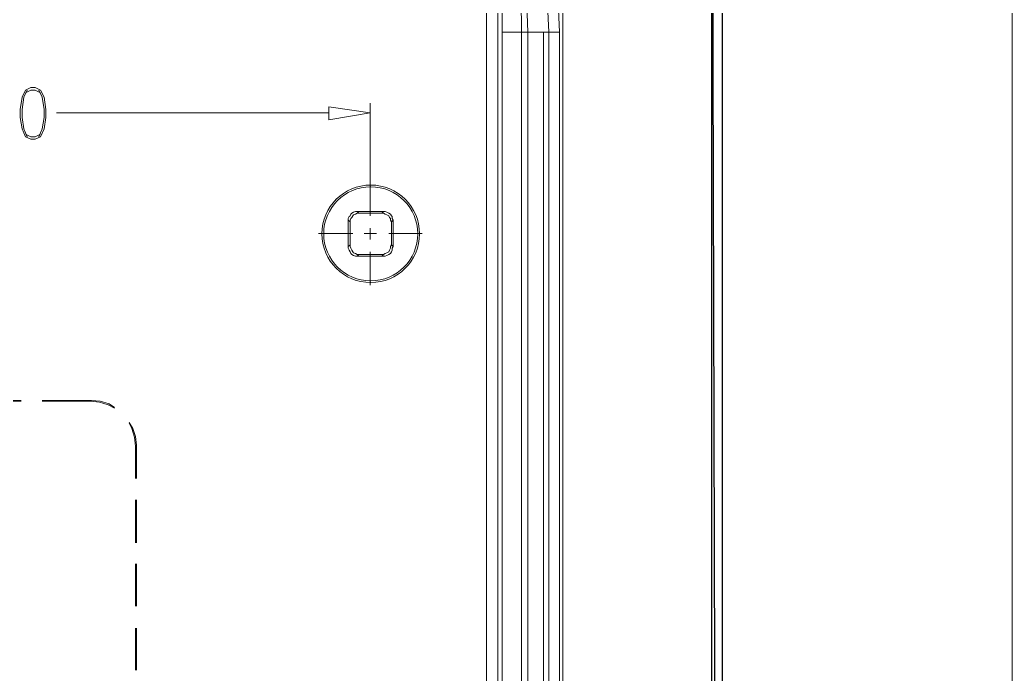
# Model space of a CAD drawing. Header units: centimetres. Extents: x -22.4 to 6.2, y -30.9 to -11.
# Drawn here: x 1.465 to 6.242, y -16.931 to -13.779 of the extents above; entities that cross this region are included whole.
import ezdxf

# ---------------------------------------------------------------- set-up
doc = ezdxf.new("R2010")
doc.units = ezdxf.units.CM
doc.header["$MEASUREMENT"] = 0
for name, color, linetype in [('1', 7, 'Continuous'), ('2', 7, 'Continuous'), ('layer 1', 7, 'Continuous')]:
    doc.layers.add(name, color=color, linetype=linetype)

msp = doc.modelspace()

# ---------------------------------------------------------------- linework, layer by layer
at = {"layer": '1', "color": 1, "lineweight": 9}
for points in [[(3.15241, -14.72301), (3.15241, -14.72301), (3.15241, -14.56214), (3.15241, -14.56214)], [(2.90265, -14.80767), (2.90265, -14.80767), (3.06775, -14.80767), (3.06775, -14.80767)], [(3.12278, -14.80767), (3.12278, -14.80767), (3.18205, -14.80767), (3.18205, -14.80767)], [(3.15241, -14.83731), (3.15241, -14.83731), (3.15241, -14.78227), (3.15241, -14.78227)], [(3.24131, -14.80767), (3.24131, -14.80767), (3.40218, -14.80767), (3.40218, -14.80767)], [(3.15241, -15.05744), (3.15241, -15.05744), (3.15241, -14.89657), (3.15241, -14.89657)]]:
    msp.add_open_spline(points, degree=3, dxfattribs=at)
at = {"layer": '2', "color": 3, "lineweight": 9}
for points in [[(3.15241, -14.56214), (3.15241, -14.56214), (3.15241, -14.18114), (3.15241, -14.18114)], [(2.95345, -14.22771), (2.95345, -14.22771), (1.64111, -14.22771), (1.64111, -14.22771)], [(1.47178, -15.61201), (1.47178, -15.61201), (1.26435, -15.61201), (1.26435, -15.61201)], [(1.47178, -15.61624), (1.47178, -15.61624), (1.26435, -15.61624), (1.26435, -15.61624)], [(1.81045, -15.61201), (1.81045, -15.61201), (1.57338, -15.61201), (1.57338, -15.61201)], [(1.80621, -15.61624), (1.80621, -15.61624), (1.57338, -15.61624), (1.57338, -15.61624)], [(1.81045, -15.61201), (1.81045, -15.61201), (1.80621, -15.61624), (1.80621, -15.61624)], [(2.02635, -15.82791), (2.02635, -15.82791), (2.02211, -15.83214), (2.02211, -15.83214)], [(2.02211, -15.98877), (2.02211, -15.98877), (2.02211, -15.83214), (2.02211, -15.83214)], [(2.02635, -15.98877), (2.02635, -15.98877), (2.02635, -15.82791), (2.02635, -15.82791)], [(2.02211, -16.29781), (2.02211, -16.29781), (2.02211, -16.09037), (2.02211, -16.09037)], [(2.02635, -16.29781), (2.02635, -16.29781), (2.02635, -16.09037), (2.02635, -16.09037)], [(2.02211, -16.60261), (2.02211, -16.60261), (2.02211, -16.39941), (2.02211, -16.39941)], [(2.02635, -16.60261), (2.02635, -16.60261), (2.02635, -16.39941), (2.02635, -16.39941)], [(2.02211, -16.91164), (2.02211, -16.91164), (2.02211, -16.70844), (2.02211, -16.70844)], [(2.02635, -16.91164), (2.02635, -16.91164), (2.02635, -16.70844), (2.02635, -16.70844)]]:
    msp.add_open_spline(points, degree=3, dxfattribs=at)
for points in [[(2.95345, -14.19807), (2.95345, -14.19807), (3.15241, -14.22771), (3.15241, -14.22771), (3.15241, -14.22771), (3.15241, -14.22771), (2.95345, -14.26157), (2.95345, -14.26157), (2.95345, -14.26157), (2.95345, -14.26157), (2.95345, -14.19807), (2.95345, -14.19807)], [(1.80621, -15.61624), (1.80621, -15.61624), (1.84855, -15.62047), (1.84855, -15.62047), (1.84855, -15.62047), (1.84855, -15.62047), (1.89088, -15.63317), (1.89088, -15.63317), (1.89088, -15.63317), (1.89088, -15.63317), (1.92051, -15.65011), (1.92051, -15.65011)], [(1.81045, -15.61201), (1.81045, -15.61201), (1.85278, -15.61624), (1.85278, -15.61624), (1.85278, -15.61624), (1.85278, -15.61624), (1.89511, -15.62894), (1.89511, -15.62894), (1.89511, -15.62894), (1.89511, -15.62894), (1.92051, -15.64587), (1.92051, -15.64587)], [(1.99248, -15.71784), (1.99248, -15.71784), (2.00941, -15.74747), (2.00941, -15.74747), (2.00941, -15.74747), (2.00941, -15.74747), (2.02211, -15.78557), (2.02211, -15.78557), (2.02211, -15.78557), (2.02211, -15.78557), (2.02635, -15.82791), (2.02635, -15.82791)], [(1.99248, -15.72207), (1.99248, -15.72207), (2.00518, -15.74747), (2.00518, -15.74747), (2.00518, -15.74747), (2.00518, -15.74747), (2.01788, -15.78981), (2.01788, -15.78981), (2.01788, -15.78981), (2.01788, -15.78981), (2.02211, -15.83214), (2.02211, -15.83214)]]:
    msp.add_open_spline(points, degree=3, knots=[0, 0, 0, 0, 0.25, 0.25, 0.25, 0.25, 0.5, 0.5, 0.5, 0.5, 1, 1, 1, 1], dxfattribs=at)
at = {"layer": 'layer 1'}
for points in [[(4.84575, -11.03577), (4.84575, -11.03577), (4.79495, -11.08657), (4.79495, -11.08657), (4.79495, -11.08657), (4.79495, -11.08657), (4.84575, -29.69206), (4.84575, -29.69206), (4.84575, -29.69206), (4.84575, -29.69206), (4.84575, -11.03577), (4.84575, -11.03577)], [(4.79495, -11.08657), (4.79495, -11.08657), (4.84575, -29.69206), (4.84575, -29.69206), (4.84575, -29.69206), (4.84575, -29.69206), (4.79495, -29.64126), (4.79495, -29.64126), (4.79495, -29.64126), (4.79495, -29.64126), (4.79495, -11.08657), (4.79495, -11.08657)]]:
    msp.add_open_spline(points, degree=3, knots=[0, 0, 0, 0, 0.25, 0.25, 0.25, 0.25, 0.5, 0.5, 0.5, 0.5, 1, 1, 1, 1], dxfattribs=at)
at = {"layer": 'layer 1', "lineweight": 9}
for points, knots in [([(-21.92211, -30.90598), (-21.92211, -30.90598), (6.24226, -30.90598), (6.24226, -30.90598), (6.24226, -30.90598), (6.24226, -30.90598), (6.24226, -11.33528), (6.24226, -11.33528), (6.24226, -11.33528), (6.24226, -11.33528), (-21.92211, -11.33528), (-21.92211, -11.33528), (-21.92211, -11.33528), (-21.92211, -11.33528), (-21.92211, -30.90598), (-21.92211, -30.90598)], [0, 0, 0, 0, 0.2, 0.2, 0.2, 0.2, 0.4, 0.4, 0.4, 0.4, 0.6, 0.6, 0.6, 0.6, 1, 1, 1, 1]), ([(1.21355, -12.69947), (1.21355, -12.69947), (2.86878, -12.69947), (2.86878, -12.69947), (2.86878, -12.69947), (2.86878, -12.69947), (3.28365, -12.69947), (3.28365, -12.69947), (3.28365, -12.69947), (3.28365, -12.69947), (3.38525, -12.70794), (3.38525, -12.70794), (3.38525, -12.70794), (3.38525, -12.70794), (3.43605, -12.71641), (3.43605, -12.71641), (3.43605, -12.71641), (3.43605, -12.71641), (3.48685, -12.73334), (3.48685, -12.73334), (3.48685, -12.73334), (3.48685, -12.73334), (3.53341, -12.75451), (3.53341, -12.75451), (3.53341, -12.75451), (3.53341, -12.75451), (3.57575, -12.78414), (3.57575, -12.78414), (3.57575, -12.78414), (3.57575, -12.78414), (3.61808, -12.81801), (3.61808, -12.81801), (3.61808, -12.81801), (3.61808, -12.81801), (3.65195, -12.85187), (3.65195, -12.85187), (3.65195, -12.85187), (3.65195, -12.85187), (3.68581, -12.89421), (3.68581, -12.89421), (3.68581, -12.89421), (3.68581, -12.89421), (3.71121, -12.93654), (3.71121, -12.93654), (3.71121, -12.93654), (3.71121, -12.93654), (3.73238, -12.98311), (3.73238, -12.98311), (3.73238, -12.98311), (3.73238, -12.98311), (3.74931, -13.03391), (3.74931, -13.03391), (3.74931, -13.03391), (3.74931, -13.03391), (3.76201, -13.08471), (3.76201, -13.08471), (3.76201, -13.08471), (3.76201, -13.08471), (3.76625, -13.13551), (3.76625, -13.13551), (3.76625, -13.13551), (3.76625, -13.13551), (3.76625, -13.24134), (3.76625, -13.24134), (3.76625, -13.24134), (3.76625, -13.24134), (3.76625, -13.65197), (3.76625, -13.65197), (3.76625, -13.65197), (3.76625, -13.65197), (3.76625, -16.96244), (3.76625, -16.96244), (3.76625, -16.96244), (3.76625, -16.96244), (3.76625, -20.27291), (3.76625, -20.27291), (3.76625, -20.27291), (3.76625, -20.27291), (3.76625, -20.68777), (3.76625, -20.68777), (3.76625, -20.68777), (3.76625, -20.68777), (3.76625, -20.78937), (3.76625, -20.78937), (3.76625, -20.78937), (3.76625, -20.78937), (3.76201, -20.84017), (3.76201, -20.84017), (3.76201, -20.84017), (3.76201, -20.84017), (3.74931, -20.89097), (3.74931, -20.89097), (3.74931, -20.89097), (3.74931, -20.89097), (3.73238, -20.94177), (3.73238, -20.94177), (3.73238, -20.94177), (3.73238, -20.94177), (3.71121, -20.98834), (3.71121, -20.98834), (3.71121, -20.98834), (3.71121, -20.98834), (3.68581, -21.03067), (3.68581, -21.03067), (3.68581, -21.03067), (3.68581, -21.03067), (3.65195, -21.07301), (3.65195, -21.07301), (3.65195, -21.07301), (3.65195, -21.07301), (3.61808, -21.11111), (3.61808, -21.11111), (3.61808, -21.11111), (3.61808, -21.11111), (3.57575, -21.14074), (3.57575, -21.14074), (3.57575, -21.14074), (3.57575, -21.14074), (3.53341, -21.17037), (3.53341, -21.17037), (3.53341, -21.17037), (3.53341, -21.17037), (3.48685, -21.19154), (3.48685, -21.19154), (3.48685, -21.19154), (3.48685, -21.19154), (3.43605, -21.20847), (3.43605, -21.20847), (3.43605, -21.20847), (3.43605, -21.20847), (3.38525, -21.22117), (3.38525, -21.22117), (3.38525, -21.22117), (3.38525, -21.22117), (3.28365, -21.22541), (3.28365, -21.22541), (3.28365, -21.22541), (3.28365, -21.22541), (2.86878, -21.22541), (2.86878, -21.22541), (2.86878, -21.22541), (2.86878, -21.22541), (1.21355, -21.22541), (1.21355, -21.22541)], [0, 0, 0, 0, 0.027027, 0.027027, 0.027027, 0.027027, 0.0540541, 0.0540541, 0.0540541, 0.0540541, 0.0810811, 0.0810811, 0.0810811, 0.0810811, 0.1081081, 0.1081081, 0.1081081, 0.1081081, 0.1351351, 0.1351351, 0.1351351, 0.1351351, 0.1621622, 0.1621622, 0.1621622, 0.1621622, 0.1891892, 0.1891892, 0.1891892, 0.1891892, 0.2162162, 0.2162162, 0.2162162, 0.2162162, 0.2432432, 0.2432432, 0.2432432, 0.2432432, 0.2702703, 0.2702703, 0.2702703, 0.2702703, 0.2972973, 0.2972973, 0.2972973, 0.2972973, 0.3243243, 0.3243243, 0.3243243, 0.3243243, 0.3513514, 0.3513514, 0.3513514, 0.3513514, 0.3783784, 0.3783784, 0.3783784, 0.3783784, 0.4054054, 0.4054054, 0.4054054, 0.4054054, 0.4324324, 0.4324324, 0.4324324, 0.4324324, 0.4594595, 0.4594595, 0.4594595, 0.4594595, 0.4864865, 0.4864865, 0.4864865, 0.4864865, 0.5135135, 0.5135135, 0.5135135, 0.5135135, 0.5405405, 0.5405405, 0.5405405, 0.5405405, 0.5675676, 0.5675676, 0.5675676, 0.5675676, 0.5945946, 0.5945946, 0.5945946, 0.5945946, 0.6216216, 0.6216216, 0.6216216, 0.6216216, 0.6486486, 0.6486486, 0.6486486, 0.6486486, 0.6756757, 0.6756757, 0.6756757, 0.6756757, 0.7027027, 0.7027027, 0.7027027, 0.7027027, 0.7297297, 0.7297297, 0.7297297, 0.7297297, 0.7567568, 0.7567568, 0.7567568, 0.7567568, 0.7837838, 0.7837838, 0.7837838, 0.7837838, 0.8108108, 0.8108108, 0.8108108, 0.8108108, 0.8378378, 0.8378378, 0.8378378, 0.8378378, 0.8648649, 0.8648649, 0.8648649, 0.8648649, 0.8918919, 0.8918919, 0.8918919, 0.8918919, 0.9189189, 0.9189189, 0.9189189, 0.9189189, 0.9459459, 0.9459459, 0.9459459, 0.9459459, 1, 1, 1, 1]), ([(1.21355, -12.75451), (1.21355, -12.75451), (2.84761, -12.75451), (2.84761, -12.75451), (2.84761, -12.75451), (2.84761, -12.75451), (3.25825, -12.75451), (3.25825, -12.75451), (3.25825, -12.75451), (3.25825, -12.75451), (3.35985, -12.75451), (3.35985, -12.75451), (3.35985, -12.75451), (3.35985, -12.75451), (3.41065, -12.76721), (3.41065, -12.76721), (3.41065, -12.76721), (3.41065, -12.76721), (3.45721, -12.77991), (3.45721, -12.77991), (3.45721, -12.77991), (3.45721, -12.77991), (3.50378, -12.80107), (3.50378, -12.80107), (3.50378, -12.80107), (3.50378, -12.80107), (3.54611, -12.83071), (3.54611, -12.83071), (3.54611, -12.83071), (3.54611, -12.83071), (3.58845, -12.86034), (3.58845, -12.86034), (3.58845, -12.86034), (3.58845, -12.86034), (3.62231, -12.89844), (3.62231, -12.89844), (3.62231, -12.89844), (3.62231, -12.89844), (3.65195, -12.94077), (3.65195, -12.94077), (3.65195, -12.94077), (3.65195, -12.94077), (3.67735, -12.98734), (3.67735, -12.98734), (3.67735, -12.98734), (3.67735, -12.98734), (3.69428, -13.03391), (3.69428, -13.03391), (3.69428, -13.03391), (3.69428, -13.03391), (3.70698, -13.08471), (3.70698, -13.08471), (3.70698, -13.08471), (3.70698, -13.08471), (3.71121, -13.18631), (3.71121, -13.18631), (3.71121, -13.18631), (3.71121, -13.18631), (3.71121, -13.28791), (3.71121, -13.28791), (3.71121, -13.28791), (3.71121, -13.28791), (3.71121, -13.69431), (3.71121, -13.69431), (3.71121, -13.69431), (3.71121, -13.69431), (3.71121, -16.96244), (3.71121, -16.96244), (3.71121, -16.96244), (3.71121, -16.96244), (3.71121, -20.23057), (3.71121, -20.23057), (3.71121, -20.23057), (3.71121, -20.23057), (3.71121, -20.63697), (3.71121, -20.63697), (3.71121, -20.63697), (3.71121, -20.63697), (3.71121, -20.74281), (3.71121, -20.74281), (3.71121, -20.74281), (3.71121, -20.74281), (3.70698, -20.84441), (3.70698, -20.84441), (3.70698, -20.84441), (3.70698, -20.84441), (3.69428, -20.89097), (3.69428, -20.89097), (3.69428, -20.89097), (3.69428, -20.89097), (3.67735, -20.94177), (3.67735, -20.94177), (3.67735, -20.94177), (3.67735, -20.94177), (3.65195, -20.98411), (3.65195, -20.98411), (3.65195, -20.98411), (3.65195, -20.98411), (3.62231, -21.02644), (3.62231, -21.02644), (3.62231, -21.02644), (3.62231, -21.02644), (3.58845, -21.06454), (3.58845, -21.06454), (3.58845, -21.06454), (3.58845, -21.06454), (3.54611, -21.09841), (3.54611, -21.09841), (3.54611, -21.09841), (3.54611, -21.09841), (3.50378, -21.12381), (3.50378, -21.12381), (3.50378, -21.12381), (3.50378, -21.12381), (3.45721, -21.14497), (3.45721, -21.14497), (3.45721, -21.14497), (3.45721, -21.14497), (3.41065, -21.16191), (3.41065, -21.16191), (3.41065, -21.16191), (3.41065, -21.16191), (3.35985, -21.17037), (3.35985, -21.17037), (3.35985, -21.17037), (3.35985, -21.17037), (3.25825, -21.17037), (3.25825, -21.17037), (3.25825, -21.17037), (3.25825, -21.17037), (2.84761, -21.17037), (2.84761, -21.17037), (2.84761, -21.17037), (2.84761, -21.17037), (1.21355, -21.17037), (1.21355, -21.17037), (1.21355, -21.17037), (1.21355, -21.17037), (-0.42052, -21.17037), (-0.42052, -21.17037), (-0.42052, -21.17037), (-0.42052, -21.17037), (-0.82692, -21.17037), (-0.82692, -21.17037), (-0.82692, -21.17037), (-0.82692, -21.17037), (-0.92852, -21.17037), (-0.92852, -21.17037), (-0.92852, -21.17037), (-0.92852, -21.17037), (-0.97932, -21.16191), (-0.97932, -21.16191), (-0.97932, -21.16191), (-0.97932, -21.16191), (-1.03012, -21.14497), (-1.03012, -21.14497), (-1.03012, -21.14497), (-1.03012, -21.14497), (-1.07245, -21.12381), (-1.07245, -21.12381), (-1.07245, -21.12381), (-1.07245, -21.12381), (-1.11902, -21.09841), (-1.11902, -21.09841), (-1.11902, -21.09841), (-1.11902, -21.09841), (-1.15712, -21.06454), (-1.15712, -21.06454), (-1.15712, -21.06454), (-1.15712, -21.06454), (-1.19099, -21.02644), (-1.19099, -21.02644), (-1.19099, -21.02644), (-1.19099, -21.02644), (-1.22062, -20.98411), (-1.22062, -20.98411), (-1.22062, -20.98411), (-1.22062, -20.98411), (-1.24602, -20.94177), (-1.24602, -20.94177), (-1.24602, -20.94177), (-1.24602, -20.94177), (-1.26295, -20.89097), (-1.26295, -20.89097), (-1.26295, -20.89097), (-1.26295, -20.89097), (-1.27565, -20.84441), (-1.27565, -20.84441), (-1.27565, -20.84441), (-1.27565, -20.84441), (-1.27989, -20.74281), (-1.27989, -20.74281), (-1.27989, -20.74281), (-1.27989, -20.74281), (-1.27989, -20.63697), (-1.27989, -20.63697), (-1.27989, -20.63697), (-1.27989, -20.63697), (-1.27989, -20.23057), (-1.27989, -20.23057), (-1.27989, -20.23057), (-1.27989, -20.23057), (-1.27989, -16.96244), (-1.27989, -16.96244), (-1.27989, -16.96244), (-1.27989, -16.96244), (-1.27989, -13.69431), (-1.27989, -13.69431), (-1.27989, -13.69431), (-1.27989, -13.69431), (-1.27989, -13.28791), (-1.27989, -13.28791), (-1.27989, -13.28791), (-1.27989, -13.28791), (-1.27989, -13.18631), (-1.27989, -13.18631), (-1.27989, -13.18631), (-1.27989, -13.18631), (-1.27565, -13.08471), (-1.27565, -13.08471), (-1.27565, -13.08471), (-1.27565, -13.08471), (-1.26295, -13.03391), (-1.26295, -13.03391), (-1.26295, -13.03391), (-1.26295, -13.03391), (-1.24602, -12.98734), (-1.24602, -12.98734), (-1.24602, -12.98734), (-1.24602, -12.98734), (-1.22062, -12.94077), (-1.22062, -12.94077), (-1.22062, -12.94077), (-1.22062, -12.94077), (-1.19099, -12.89844), (-1.19099, -12.89844), (-1.19099, -12.89844), (-1.19099, -12.89844), (-1.15712, -12.86034), (-1.15712, -12.86034), (-1.15712, -12.86034), (-1.15712, -12.86034), (-1.11902, -12.83071), (-1.11902, -12.83071), (-1.11902, -12.83071), (-1.11902, -12.83071), (-1.07245, -12.80107), (-1.07245, -12.80107), (-1.07245, -12.80107), (-1.07245, -12.80107), (-1.03012, -12.77991), (-1.03012, -12.77991), (-1.03012, -12.77991), (-1.03012, -12.77991), (-0.97932, -12.76721), (-0.97932, -12.76721), (-0.97932, -12.76721), (-0.97932, -12.76721), (-0.92852, -12.75451), (-0.92852, -12.75451), (-0.92852, -12.75451), (-0.92852, -12.75451), (-0.82692, -12.75451), (-0.82692, -12.75451), (-0.82692, -12.75451), (-0.82692, -12.75451), (-0.42052, -12.75451), (-0.42052, -12.75451), (-0.42052, -12.75451), (-0.42052, -12.75451), (1.21355, -12.75451), (1.21355, -12.75451)], [0, 0, 0, 0, 0.0144928, 0.0144928, 0.0144928, 0.0144928, 0.0289855, 0.0289855, 0.0289855, 0.0289855, 0.0434783, 0.0434783, 0.0434783, 0.0434783, 0.057971, 0.057971, 0.057971, 0.057971, 0.0724638, 0.0724638, 0.0724638, 0.0724638, 0.0869565, 0.0869565, 0.0869565, 0.0869565, 0.1014493, 0.1014493, 0.1014493, 0.1014493, 0.115942, 0.115942, 0.115942, 0.115942, 0.1304348, 0.1304348, 0.1304348, 0.1304348, 0.1449275, 0.1449275, 0.1449275, 0.1449275, 0.1594203, 0.1594203, 0.1594203, 0.1594203, 0.173913, 0.173913, 0.173913, 0.173913, 0.1884058, 0.1884058, 0.1884058, 0.1884058, 0.2028986, 0.2028986, 0.2028986, 0.2028986, 0.2173913, 0.2173913, 0.2173913, 0.2173913, 0.2318841, 0.2318841, 0.2318841, 0.2318841, 0.2463768, 0.2463768, 0.2463768, 0.2463768, 0.2608696, 0.2608696, 0.2608696, 0.2608696, 0.2753623, 0.2753623, 0.2753623, 0.2753623, 0.2898551, 0.2898551, 0.2898551, 0.2898551, 0.3043478, 0.3043478, 0.3043478, 0.3043478, 0.3188406, 0.3188406, 0.3188406, 0.3188406, 0.3333333, 0.3333333, 0.3333333, 0.3333333, 0.3478261, 0.3478261, 0.3478261, 0.3478261, 0.3623188, 0.3623188, 0.3623188, 0.3623188, 0.3768116, 0.3768116, 0.3768116, 0.3768116, 0.3913043, 0.3913043, 0.3913043, 0.3913043, 0.4057971, 0.4057971, 0.4057971, 0.4057971, 0.4202899, 0.4202899, 0.4202899, 0.4202899, 0.4347826, 0.4347826, 0.4347826, 0.4347826, 0.4492754, 0.4492754, 0.4492754, 0.4492754, 0.4637681, 0.4637681, 0.4637681, 0.4637681, 0.4782609, 0.4782609, 0.4782609, 0.4782609, 0.4927536, 0.4927536, 0.4927536, 0.4927536, 0.5072464, 0.5072464, 0.5072464, 0.5072464, 0.5217391, 0.5217391, 0.5217391, 0.5217391, 0.5362319, 0.5362319, 0.5362319, 0.5362319, 0.5507246, 0.5507246, 0.5507246, 0.5507246, 0.5652174, 0.5652174, 0.5652174, 0.5652174, 0.5797101, 0.5797101, 0.5797101, 0.5797101, 0.5942029, 0.5942029, 0.5942029, 0.5942029, 0.6086957, 0.6086957, 0.6086957, 0.6086957, 0.6231884, 0.6231884, 0.6231884, 0.6231884, 0.6376812, 0.6376812, 0.6376812, 0.6376812, 0.6521739, 0.6521739, 0.6521739, 0.6521739, 0.6666667, 0.6666667, 0.6666667, 0.6666667, 0.6811594, 0.6811594, 0.6811594, 0.6811594, 0.6956522, 0.6956522, 0.6956522, 0.6956522, 0.7101449, 0.7101449, 0.7101449, 0.7101449, 0.7246377, 0.7246377, 0.7246377, 0.7246377, 0.7391304, 0.7391304, 0.7391304, 0.7391304, 0.7536232, 0.7536232, 0.7536232, 0.7536232, 0.7681159, 0.7681159, 0.7681159, 0.7681159, 0.7826087, 0.7826087, 0.7826087, 0.7826087, 0.7971014, 0.7971014, 0.7971014, 0.7971014, 0.8115942, 0.8115942, 0.8115942, 0.8115942, 0.826087, 0.826087, 0.826087, 0.826087, 0.8405797, 0.8405797, 0.8405797, 0.8405797, 0.8550725, 0.8550725, 0.8550725, 0.8550725, 0.8695652, 0.8695652, 0.8695652, 0.8695652, 0.884058, 0.884058, 0.884058, 0.884058, 0.8985507, 0.8985507, 0.8985507, 0.8985507, 0.9130435, 0.9130435, 0.9130435, 0.9130435, 0.9275362, 0.9275362, 0.9275362, 0.9275362, 0.942029, 0.942029, 0.942029, 0.942029, 0.9565217, 0.9565217, 0.9565217, 0.9565217, 0.9710145, 0.9710145, 0.9710145, 0.9710145, 1, 1, 1, 1]), ([(4.07951, -20.73857), (4.07951, -20.73857), (4.07951, -20.70471), (4.07951, -20.70471), (4.07951, -20.70471), (4.07951, -20.70471), (4.07951, -20.68777), (4.07951, -20.68777), (4.07951, -20.68777), (4.07951, -20.68777), (4.07951, -13.23711), (4.07951, -13.23711), (4.07951, -13.23711), (4.07951, -13.23711), (4.07951, -13.22441), (4.07951, -13.22441), (4.07951, -13.22441), (4.07951, -13.22441), (4.07951, -13.16091), (4.07951, -13.16091)], [0, 0, 0, 0, 0.1666667, 0.1666667, 0.1666667, 0.1666667, 0.3333333, 0.3333333, 0.3333333, 0.3333333, 0.5, 0.5, 0.5, 0.5, 0.6666667, 0.6666667, 0.6666667, 0.6666667, 1, 1, 1, 1]), ([(3.78741, -13.83824), (3.78741, -13.83824), (3.78741, -13.52074), (3.78741, -13.52074), (3.78741, -13.52074), (3.78741, -13.52074), (3.77895, -13.20324), (3.77895, -13.20324)], [0, 0, 0, 0, 0.3333333, 0.3333333, 0.3333333, 0.3333333, 1, 1, 1, 1]), ([(3.88055, -13.83824), (3.88055, -13.83824), (3.87631, -13.52074), (3.87631, -13.52074), (3.87631, -13.52074), (3.87631, -13.52074), (3.87208, -13.36411), (3.87208, -13.36411), (3.87208, -13.36411), (3.87208, -13.36411), (3.87631, -13.20324), (3.87631, -13.20324)], [0, 0, 0, 0, 0.25, 0.25, 0.25, 0.25, 0.5, 0.5, 0.5, 0.5, 1, 1, 1, 1]), ([(4.06258, -13.83824), (4.06258, -13.83824), (4.04988, -13.54614), (4.04988, -13.54614), (4.04988, -13.54614), (4.04988, -13.54614), (4.01601, -13.24981), (4.01601, -13.24981)], [0, 0, 0, 0, 0.3333333, 0.3333333, 0.3333333, 0.3333333, 1, 1, 1, 1]), ([(3.91018, -13.83824), (3.91018, -13.83824), (3.90171, -13.57154), (3.90171, -13.57154), (3.90171, -13.57154), (3.90171, -13.57154), (3.89325, -13.43607), (3.89325, -13.43607), (3.89325, -13.43607), (3.89325, -13.43607), (3.88055, -13.30484), (3.88055, -13.30484)], [0, 0, 0, 0, 0.25, 0.25, 0.25, 0.25, 0.5, 0.5, 0.5, 0.5, 1, 1, 1, 1]), ([(4.01178, -13.83824), (4.01178, -13.83824), (3.99908, -13.57154), (3.99908, -13.57154), (3.99908, -13.57154), (3.99908, -13.57154), (3.96098, -13.30484), (3.96098, -13.30484)], [0, 0, 0, 0, 0.3333333, 0.3333333, 0.3333333, 0.3333333, 1, 1, 1, 1]), ([(3.91018, -13.83824), (3.91018, -13.83824), (3.98638, -13.83824), (3.98638, -13.83824), (3.98638, -13.83824), (3.98638, -13.83824), (4.06258, -13.83824), (4.06258, -13.83824)], [0, 0, 0, 0, 0.3333333, 0.3333333, 0.3333333, 0.3333333, 1, 1, 1, 1]), ([(4.01178, -13.83824), (4.01178, -13.83824), (4.01178, -20.08664), (4.01178, -20.08664), (4.01178, -20.08664), (4.01178, -20.08664), (4.00755, -20.22211), (4.00755, -20.22211), (4.00755, -20.22211), (4.00755, -20.22211), (3.99908, -20.35334), (3.99908, -20.35334), (3.99908, -20.35334), (3.99908, -20.35334), (3.98215, -20.48881), (3.98215, -20.48881), (3.98215, -20.48881), (3.98215, -20.48881), (3.96098, -20.62004), (3.96098, -20.62004)], [0, 0, 0, 0, 0.1666667, 0.1666667, 0.1666667, 0.1666667, 0.3333333, 0.3333333, 0.3333333, 0.3333333, 0.5, 0.5, 0.5, 0.5, 0.6666667, 0.6666667, 0.6666667, 0.6666667, 1, 1, 1, 1]), ([(3.98638, -13.83824), (3.98638, -13.83824), (3.98638, -20.08664), (3.98638, -20.08664), (3.98638, -20.08664), (3.98638, -20.08664), (3.98638, -13.83824), (3.98638, -13.83824)], [0, 0, 0, 0, 0.3333333, 0.3333333, 0.3333333, 0.3333333, 1, 1, 1, 1]), ([(1.51835, -14.10494), (1.51835, -14.10494), (1.49295, -14.11764), (1.49295, -14.11764), (1.49295, -14.11764), (1.49295, -14.11764), (1.47601, -14.15151), (1.47601, -14.15151), (1.47601, -14.15151), (1.47601, -14.15151), (1.46755, -14.21077), (1.46755, -14.21077), (1.46755, -14.21077), (1.46755, -14.21077), (1.46755, -14.24887), (1.46755, -14.24887), (1.46755, -14.24887), (1.46755, -14.24887), (1.47601, -14.30391), (1.47601, -14.30391), (1.47601, -14.30391), (1.47601, -14.30391), (1.49295, -14.34201), (1.49295, -14.34201), (1.49295, -14.34201), (1.49295, -14.34201), (1.51835, -14.35471), (1.51835, -14.35471), (1.51835, -14.35471), (1.51835, -14.35471), (1.53951, -14.35471), (1.53951, -14.35471), (1.53951, -14.35471), (1.53951, -14.35471), (1.56491, -14.34201), (1.56491, -14.34201), (1.56491, -14.34201), (1.56491, -14.34201), (1.58185, -14.30391), (1.58185, -14.30391), (1.58185, -14.30391), (1.58185, -14.30391), (1.59031, -14.24887), (1.59031, -14.24887), (1.59031, -14.24887), (1.59031, -14.24887), (1.59031, -14.21077), (1.59031, -14.21077), (1.59031, -14.21077), (1.59031, -14.21077), (1.58185, -14.15151), (1.58185, -14.15151), (1.58185, -14.15151), (1.58185, -14.15151), (1.56491, -14.11764), (1.56491, -14.11764), (1.56491, -14.11764), (1.56491, -14.11764), (1.53951, -14.10494), (1.53951, -14.10494), (1.53951, -14.10494), (1.53951, -14.10494), (1.51835, -14.10494), (1.51835, -14.10494)], [0, 0, 0, 0, 0.0588235, 0.0588235, 0.0588235, 0.0588235, 0.1176471, 0.1176471, 0.1176471, 0.1176471, 0.1764706, 0.1764706, 0.1764706, 0.1764706, 0.2352941, 0.2352941, 0.2352941, 0.2352941, 0.2941176, 0.2941176, 0.2941176, 0.2941176, 0.3529412, 0.3529412, 0.3529412, 0.3529412, 0.4117647, 0.4117647, 0.4117647, 0.4117647, 0.4705882, 0.4705882, 0.4705882, 0.4705882, 0.5294118, 0.5294118, 0.5294118, 0.5294118, 0.5882353, 0.5882353, 0.5882353, 0.5882353, 0.6470588, 0.6470588, 0.6470588, 0.6470588, 0.7058824, 0.7058824, 0.7058824, 0.7058824, 0.7647059, 0.7647059, 0.7647059, 0.7647059, 0.8235294, 0.8235294, 0.8235294, 0.8235294, 0.8823529, 0.8823529, 0.8823529, 0.8823529, 1, 1, 1, 1]), ([(1.50141, -14.11764), (1.50141, -14.11764), (1.48448, -14.15151), (1.48448, -14.15151), (1.48448, -14.15151), (1.48448, -14.15151), (1.47601, -14.21077), (1.47601, -14.21077), (1.47601, -14.21077), (1.47601, -14.21077), (1.47601, -14.24887), (1.47601, -14.24887), (1.47601, -14.24887), (1.47601, -14.24887), (1.48448, -14.30391), (1.48448, -14.30391), (1.48448, -14.30391), (1.48448, -14.30391), (1.50141, -14.34201), (1.50141, -14.34201)], [0, 0, 0, 0, 0.1666667, 0.1666667, 0.1666667, 0.1666667, 0.3333333, 0.3333333, 0.3333333, 0.3333333, 0.5, 0.5, 0.5, 0.5, 0.6666667, 0.6666667, 0.6666667, 0.6666667, 1, 1, 1, 1]), ([(1.56491, -14.13034), (1.56491, -14.13034), (1.53951, -14.11764), (1.53951, -14.11764), (1.53951, -14.11764), (1.53951, -14.11764), (1.51835, -14.11764), (1.51835, -14.11764), (1.51835, -14.11764), (1.51835, -14.11764), (1.49295, -14.13034), (1.49295, -14.13034)], [0, 0, 0, 0, 0.25, 0.25, 0.25, 0.25, 0.5, 0.5, 0.5, 0.5, 1, 1, 1, 1]), ([(1.55645, -14.34201), (1.55645, -14.34201), (1.57338, -14.30391), (1.57338, -14.30391), (1.57338, -14.30391), (1.57338, -14.30391), (1.58185, -14.24887), (1.58185, -14.24887), (1.58185, -14.24887), (1.58185, -14.24887), (1.58185, -14.21077), (1.58185, -14.21077), (1.58185, -14.21077), (1.58185, -14.21077), (1.57338, -14.15151), (1.57338, -14.15151), (1.57338, -14.15151), (1.57338, -14.15151), (1.55645, -14.11764), (1.55645, -14.11764)], [0, 0, 0, 0, 0.1666667, 0.1666667, 0.1666667, 0.1666667, 0.3333333, 0.3333333, 0.3333333, 0.3333333, 0.5, 0.5, 0.5, 0.5, 0.6666667, 0.6666667, 0.6666667, 0.6666667, 1, 1, 1, 1]), ([(1.49295, -14.32931), (1.49295, -14.32931), (1.51835, -14.34201), (1.51835, -14.34201), (1.51835, -14.34201), (1.51835, -14.34201), (1.53951, -14.34201), (1.53951, -14.34201), (1.53951, -14.34201), (1.53951, -14.34201), (1.56491, -14.32931), (1.56491, -14.32931)], [0, 0, 0, 0, 0.25, 0.25, 0.25, 0.25, 0.5, 0.5, 0.5, 0.5, 1, 1, 1, 1]), ([(3.38948, -14.80979), (3.38948, -14.68003), (3.28429, -14.57484), (3.15453, -14.57484), (3.15453, -14.57484), (3.02477, -14.57484), (2.91958, -14.68003), (2.91958, -14.80979), (2.91958, -14.80979), (2.91958, -14.93955), (3.02477, -15.04474), (3.15453, -15.04474), (3.15453, -15.04474), (3.28429, -15.04474), (3.38948, -14.93955), (3.38948, -14.80979)], [0, 0, 0, 0, 0.2, 0.2, 0.2, 0.2, 0.4, 0.4, 0.4, 0.4, 0.6, 0.6, 0.6, 0.6, 1, 1, 1, 1]), ([(3.38101, -14.80979), (3.38101, -14.68471), (3.27961, -14.58331), (3.15453, -14.58331), (3.15453, -14.58331), (3.02945, -14.58331), (2.92805, -14.6847), (2.92805, -14.80979), (2.92805, -14.80979), (2.92805, -14.93487), (3.02945, -15.03627), (3.15453, -15.03627), (3.15453, -15.03627), (3.27961, -15.03627), (3.38101, -14.93487), (3.38101, -14.80979)], [0, 0, 0, 0, 0.2, 0.2, 0.2, 0.2, 0.4, 0.4, 0.4, 0.4, 0.6, 0.6, 0.6, 0.6, 1, 1, 1, 1]), ([(3.08891, -14.70184), (3.08891, -14.70184), (3.08045, -14.70184), (3.08045, -14.70184), (3.08045, -14.70184), (3.08045, -14.70184), (3.07198, -14.70607), (3.07198, -14.70607), (3.07198, -14.70607), (3.07198, -14.70607), (3.06351, -14.71031), (3.06351, -14.71031), (3.06351, -14.71031), (3.06351, -14.71031), (3.05928, -14.71454), (3.05928, -14.71454), (3.05928, -14.71454), (3.05928, -14.71454), (3.05505, -14.72301), (3.05505, -14.72301), (3.05505, -14.72301), (3.05505, -14.72301), (3.05081, -14.72724), (3.05081, -14.72724), (3.05081, -14.72724), (3.05081, -14.72724), (3.04658, -14.73571), (3.04658, -14.73571), (3.04658, -14.73571), (3.04658, -14.73571), (3.04658, -14.74417), (3.04658, -14.74417)], [0, 0, 0, 0, 0.1111111, 0.1111111, 0.1111111, 0.1111111, 0.2222222, 0.2222222, 0.2222222, 0.2222222, 0.3333333, 0.3333333, 0.3333333, 0.3333333, 0.4444444, 0.4444444, 0.4444444, 0.4444444, 0.5555556, 0.5555556, 0.5555556, 0.5555556, 0.6666667, 0.6666667, 0.6666667, 0.6666667, 0.7777778, 0.7777778, 0.7777778, 0.7777778, 1, 1, 1, 1]), ([(3.09738, -14.71031), (3.09738, -14.71031), (3.08891, -14.71031), (3.08891, -14.71031), (3.08891, -14.71031), (3.08891, -14.71031), (3.08045, -14.71454), (3.08045, -14.71454), (3.08045, -14.71454), (3.08045, -14.71454), (3.07198, -14.71877), (3.07198, -14.71877), (3.07198, -14.71877), (3.07198, -14.71877), (3.06775, -14.72301), (3.06775, -14.72301), (3.06775, -14.72301), (3.06775, -14.72301), (3.06351, -14.73147), (3.06351, -14.73147), (3.06351, -14.73147), (3.06351, -14.73147), (3.05928, -14.73571), (3.05928, -14.73571), (3.05928, -14.73571), (3.05928, -14.73571), (3.05505, -14.74417), (3.05505, -14.74417), (3.05505, -14.74417), (3.05505, -14.74417), (3.05505, -14.75264), (3.05505, -14.75264)], [0, 0, 0, 0, 0.1111111, 0.1111111, 0.1111111, 0.1111111, 0.2222222, 0.2222222, 0.2222222, 0.2222222, 0.3333333, 0.3333333, 0.3333333, 0.3333333, 0.4444444, 0.4444444, 0.4444444, 0.4444444, 0.5555556, 0.5555556, 0.5555556, 0.5555556, 0.6666667, 0.6666667, 0.6666667, 0.6666667, 0.7777778, 0.7777778, 0.7777778, 0.7777778, 1, 1, 1, 1]), ([(3.25401, -14.75264), (3.25401, -14.75264), (3.24978, -14.74417), (3.24978, -14.74417), (3.24978, -14.74417), (3.24978, -14.74417), (3.24978, -14.73571), (3.24978, -14.73571), (3.24978, -14.73571), (3.24978, -14.73571), (3.24555, -14.73147), (3.24555, -14.73147), (3.24555, -14.73147), (3.24555, -14.73147), (3.24131, -14.72301), (3.24131, -14.72301), (3.24131, -14.72301), (3.24131, -14.72301), (3.23285, -14.71877), (3.23285, -14.71877), (3.23285, -14.71877), (3.23285, -14.71877), (3.22438, -14.71454), (3.22438, -14.71454), (3.22438, -14.71454), (3.22438, -14.71454), (3.21591, -14.71031), (3.21591, -14.71031), (3.21591, -14.71031), (3.21591, -14.71031), (3.20745, -14.71031), (3.20745, -14.71031)], [0, 0, 0, 0, 0.1111111, 0.1111111, 0.1111111, 0.1111111, 0.2222222, 0.2222222, 0.2222222, 0.2222222, 0.3333333, 0.3333333, 0.3333333, 0.3333333, 0.4444444, 0.4444444, 0.4444444, 0.4444444, 0.5555556, 0.5555556, 0.5555556, 0.5555556, 0.6666667, 0.6666667, 0.6666667, 0.6666667, 0.7777778, 0.7777778, 0.7777778, 0.7777778, 1, 1, 1, 1]), ([(3.26248, -14.74417), (3.26248, -14.74417), (3.25825, -14.73571), (3.25825, -14.73571), (3.25825, -14.73571), (3.25825, -14.73571), (3.25825, -14.72724), (3.25825, -14.72724), (3.25825, -14.72724), (3.25825, -14.72724), (3.25401, -14.72301), (3.25401, -14.72301), (3.25401, -14.72301), (3.25401, -14.72301), (3.24978, -14.71454), (3.24978, -14.71454), (3.24978, -14.71454), (3.24978, -14.71454), (3.24131, -14.71031), (3.24131, -14.71031), (3.24131, -14.71031), (3.24131, -14.71031), (3.23285, -14.70607), (3.23285, -14.70607), (3.23285, -14.70607), (3.23285, -14.70607), (3.22438, -14.70184), (3.22438, -14.70184), (3.22438, -14.70184), (3.22438, -14.70184), (3.21591, -14.70184), (3.21591, -14.70184)], [0, 0, 0, 0, 0.1111111, 0.1111111, 0.1111111, 0.1111111, 0.2222222, 0.2222222, 0.2222222, 0.2222222, 0.3333333, 0.3333333, 0.3333333, 0.3333333, 0.4444444, 0.4444444, 0.4444444, 0.4444444, 0.5555556, 0.5555556, 0.5555556, 0.5555556, 0.6666667, 0.6666667, 0.6666667, 0.6666667, 0.7777778, 0.7777778, 0.7777778, 0.7777778, 1, 1, 1, 1]), ([(3.04658, -14.87117), (3.04658, -14.87117), (3.04658, -14.87964), (3.04658, -14.87964), (3.04658, -14.87964), (3.04658, -14.87964), (3.05081, -14.88811), (3.05081, -14.88811), (3.05081, -14.88811), (3.05081, -14.88811), (3.05505, -14.89657), (3.05505, -14.89657), (3.05505, -14.89657), (3.05505, -14.89657), (3.05928, -14.90504), (3.05928, -14.90504), (3.05928, -14.90504), (3.05928, -14.90504), (3.06351, -14.90927), (3.06351, -14.90927), (3.06351, -14.90927), (3.06351, -14.90927), (3.07198, -14.91351), (3.07198, -14.91351), (3.07198, -14.91351), (3.07198, -14.91351), (3.08045, -14.91774), (3.08045, -14.91774), (3.08045, -14.91774), (3.08045, -14.91774), (3.08891, -14.91774), (3.08891, -14.91774)], [0, 0, 0, 0, 0.1111111, 0.1111111, 0.1111111, 0.1111111, 0.2222222, 0.2222222, 0.2222222, 0.2222222, 0.3333333, 0.3333333, 0.3333333, 0.3333333, 0.4444444, 0.4444444, 0.4444444, 0.4444444, 0.5555556, 0.5555556, 0.5555556, 0.5555556, 0.6666667, 0.6666667, 0.6666667, 0.6666667, 0.7777778, 0.7777778, 0.7777778, 0.7777778, 1, 1, 1, 1]), ([(3.05505, -14.86271), (3.05505, -14.86271), (3.05505, -14.87117), (3.05505, -14.87117), (3.05505, -14.87117), (3.05505, -14.87117), (3.05928, -14.87964), (3.05928, -14.87964), (3.05928, -14.87964), (3.05928, -14.87964), (3.06351, -14.88811), (3.06351, -14.88811), (3.06351, -14.88811), (3.06351, -14.88811), (3.06775, -14.89657), (3.06775, -14.89657), (3.06775, -14.89657), (3.06775, -14.89657), (3.07198, -14.90081), (3.07198, -14.90081), (3.07198, -14.90081), (3.07198, -14.90081), (3.08045, -14.90504), (3.08045, -14.90504), (3.08045, -14.90504), (3.08045, -14.90504), (3.08891, -14.90927), (3.08891, -14.90927), (3.08891, -14.90927), (3.08891, -14.90927), (3.09738, -14.90927), (3.09738, -14.90927)], [0, 0, 0, 0, 0.1111111, 0.1111111, 0.1111111, 0.1111111, 0.2222222, 0.2222222, 0.2222222, 0.2222222, 0.3333333, 0.3333333, 0.3333333, 0.3333333, 0.4444444, 0.4444444, 0.4444444, 0.4444444, 0.5555556, 0.5555556, 0.5555556, 0.5555556, 0.6666667, 0.6666667, 0.6666667, 0.6666667, 0.7777778, 0.7777778, 0.7777778, 0.7777778, 1, 1, 1, 1]), ([(3.20745, -14.90927), (3.20745, -14.90927), (3.21591, -14.90927), (3.21591, -14.90927), (3.21591, -14.90927), (3.21591, -14.90927), (3.22438, -14.90504), (3.22438, -14.90504), (3.22438, -14.90504), (3.22438, -14.90504), (3.23285, -14.90081), (3.23285, -14.90081), (3.23285, -14.90081), (3.23285, -14.90081), (3.24131, -14.89657), (3.24131, -14.89657), (3.24131, -14.89657), (3.24131, -14.89657), (3.24555, -14.88811), (3.24555, -14.88811), (3.24555, -14.88811), (3.24555, -14.88811), (3.24978, -14.87964), (3.24978, -14.87964), (3.24978, -14.87964), (3.24978, -14.87964), (3.24978, -14.87117), (3.24978, -14.87117), (3.24978, -14.87117), (3.24978, -14.87117), (3.25401, -14.86271), (3.25401, -14.86271)], [0, 0, 0, 0, 0.1111111, 0.1111111, 0.1111111, 0.1111111, 0.2222222, 0.2222222, 0.2222222, 0.2222222, 0.3333333, 0.3333333, 0.3333333, 0.3333333, 0.4444444, 0.4444444, 0.4444444, 0.4444444, 0.5555556, 0.5555556, 0.5555556, 0.5555556, 0.6666667, 0.6666667, 0.6666667, 0.6666667, 0.7777778, 0.7777778, 0.7777778, 0.7777778, 1, 1, 1, 1]), ([(3.21591, -14.91774), (3.21591, -14.91774), (3.22438, -14.91774), (3.22438, -14.91774), (3.22438, -14.91774), (3.22438, -14.91774), (3.23285, -14.91351), (3.23285, -14.91351), (3.23285, -14.91351), (3.23285, -14.91351), (3.24131, -14.90927), (3.24131, -14.90927), (3.24131, -14.90927), (3.24131, -14.90927), (3.24978, -14.90504), (3.24978, -14.90504), (3.24978, -14.90504), (3.24978, -14.90504), (3.25401, -14.89657), (3.25401, -14.89657), (3.25401, -14.89657), (3.25401, -14.89657), (3.25825, -14.88811), (3.25825, -14.88811), (3.25825, -14.88811), (3.25825, -14.88811), (3.25825, -14.87964), (3.25825, -14.87964), (3.25825, -14.87964), (3.25825, -14.87964), (3.26248, -14.87117), (3.26248, -14.87117)], [0, 0, 0, 0, 0.1111111, 0.1111111, 0.1111111, 0.1111111, 0.2222222, 0.2222222, 0.2222222, 0.2222222, 0.3333333, 0.3333333, 0.3333333, 0.3333333, 0.4444444, 0.4444444, 0.4444444, 0.4444444, 0.5555556, 0.5555556, 0.5555556, 0.5555556, 0.6666667, 0.6666667, 0.6666667, 0.6666667, 0.7777778, 0.7777778, 0.7777778, 0.7777778, 1, 1, 1, 1])]:
    msp.add_open_spline(points, degree=3, knots=knots, dxfattribs=at)
for points in [[(4.07951, -20.68777), (4.07951, -20.68777), (4.07951, -13.23711), (4.07951, -13.23711)], [(3.78741, -13.83824), (3.78741, -13.83824), (3.88055, -13.83824), (3.88055, -13.83824)], [(3.78741, -13.83824), (3.78741, -13.83824), (3.78741, -20.08664), (3.78741, -20.08664)], [(3.88055, -20.08664), (3.88055, -20.08664), (3.88055, -13.83824), (3.88055, -13.83824)], [(3.91018, -13.83824), (3.91018, -13.83824), (3.88055, -13.83824), (3.88055, -13.83824)], [(3.91018, -20.08664), (3.91018, -20.08664), (3.91018, -13.83824), (3.91018, -13.83824)], [(3.91018, -13.83824), (3.91018, -13.83824), (3.91441, -13.83824), (3.91441, -13.83824)], [(3.91018, -13.83824), (3.91018, -13.83824), (3.98638, -13.83824), (3.98638, -13.83824)], [(3.98638, -13.83824), (3.98638, -13.83824), (3.99061, -13.83824), (3.99061, -13.83824)], [(3.98638, -13.83824), (3.98638, -13.83824), (3.99061, -13.83824), (3.99061, -13.83824)], [(4.06258, -13.83824), (4.06258, -13.83824), (4.06258, -20.08664), (4.06258, -20.08664)], [(3.09738, -14.71031), (3.09738, -14.71031), (3.08891, -14.70184), (3.08891, -14.70184)], [(3.08891, -14.70184), (3.08891, -14.70184), (3.21591, -14.70184), (3.21591, -14.70184)], [(3.09738, -14.71031), (3.09738, -14.71031), (3.20745, -14.71031), (3.20745, -14.71031)], [(3.20745, -14.71031), (3.20745, -14.71031), (3.21591, -14.70184), (3.21591, -14.70184)], [(3.05505, -14.75264), (3.05505, -14.75264), (3.04658, -14.74417), (3.04658, -14.74417)], [(3.04658, -14.87117), (3.04658, -14.87117), (3.04658, -14.74417), (3.04658, -14.74417)], [(3.05505, -14.86271), (3.05505, -14.86271), (3.05505, -14.75264), (3.05505, -14.75264)], [(3.25401, -14.75264), (3.25401, -14.75264), (3.26248, -14.74417), (3.26248, -14.74417)], [(3.25401, -14.75264), (3.25401, -14.75264), (3.25401, -14.86271), (3.25401, -14.86271)], [(3.26248, -14.74417), (3.26248, -14.74417), (3.26248, -14.87117), (3.26248, -14.87117)], [(3.05505, -14.86271), (3.05505, -14.86271), (3.04658, -14.87117), (3.04658, -14.87117)], [(3.25401, -14.86271), (3.25401, -14.86271), (3.26248, -14.87117), (3.26248, -14.87117)], [(3.09738, -14.90927), (3.09738, -14.90927), (3.08891, -14.91774), (3.08891, -14.91774)], [(3.21591, -14.91774), (3.21591, -14.91774), (3.08891, -14.91774), (3.08891, -14.91774)], [(3.20745, -14.90927), (3.20745, -14.90927), (3.09738, -14.90927), (3.09738, -14.90927)], [(3.20745, -14.90927), (3.20745, -14.90927), (3.21591, -14.91774), (3.21591, -14.91774)]]:
    msp.add_open_spline(points, degree=3, dxfattribs=at)

doc.saveas('drawing.dxf')
